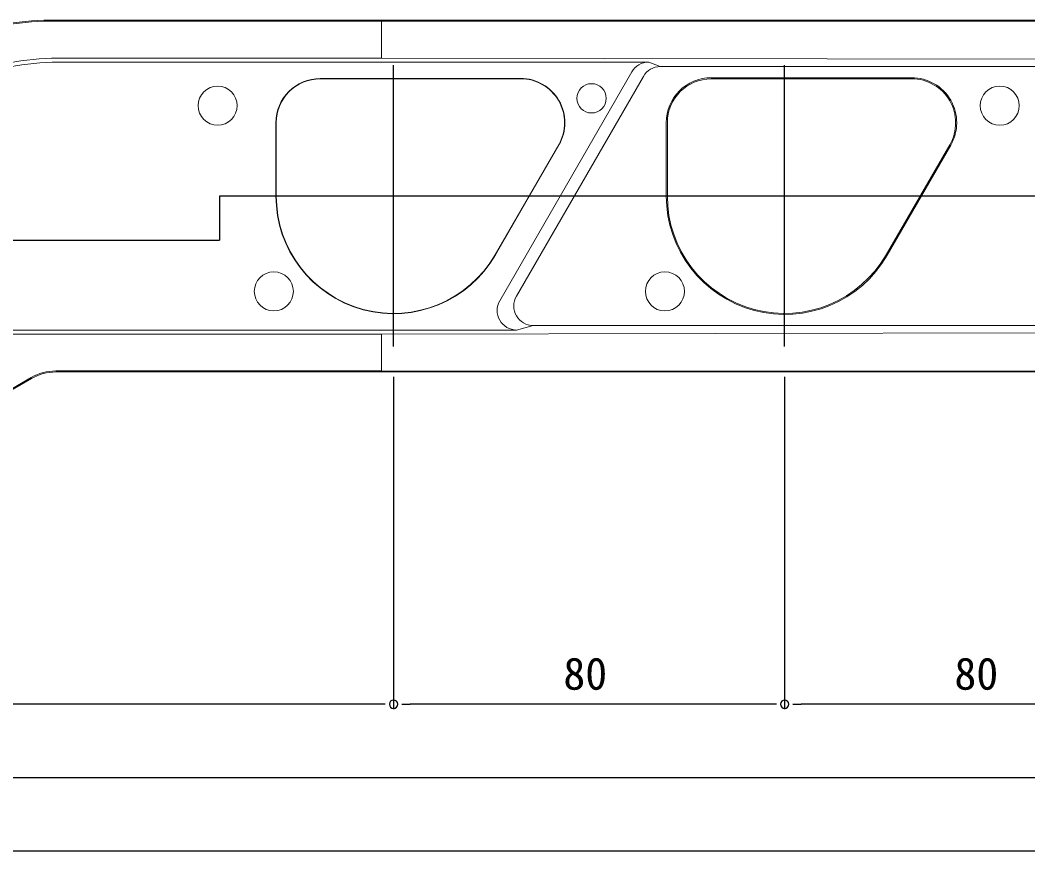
# Model space of a CAD drawing. Units: millimetres, scale not verified. Extents: x -693 to 693, y -1120 to 1122.
# Drawn here: x -478.4 to -272.3, y 26.4 to 196.4 of the extents above; entities that cross this region are included whole.
import ezdxf
from ezdxf.enums import TextEntityAlignment as Align

# ---------------------------------------------------------------- set-up
doc = ezdxf.new("R2010")
doc.units = ezdxf.units.MM
doc.header["$LTSCALE"] = 4
doc.layers.add('0-3_YKK_12', color=2, linetype='Continuous')
doc.layers.add('0-5_YKK_D', color=6, linetype='Continuous')
doc.layers.add('0-4_YKK_13', color=4, linetype='Continuous', lineweight=18)
doc.styles.add('ＭＳ ゴシック', font='')
doc.styles.get('ＭＳ ゴシック').set_extended_font_data('MS Gothic')

msp = doc.modelspace()

# ---------------------------------------------------------------- linework, layer by layer
at = {"layer": '0-3_YKK_12'}
for p, q in [((-402.005, 129.644), (-402.005, 187.244)), ((-322.005, 129.644), (-322.005, 187.244)), ((147.895, 160.444), (-437.654, 160.444)), ((-437.654, 160.444), (-437.654, 151.444)), ((-586.439, 151.444), (-437.654, 151.444))]:
    msp.add_line(p, q, dxfattribs=at)
at = {"layer": '0-4_YKK_13'}
for p, q in [((-472.332, 196.444), (121.999, 196.444)), ((-472.29, 196.234), (-404.505, 196.234)), ((121.775, 196.314), (-404.505, 196.234)), ((-404.505, 188.672), (-404.505, 196.234)), ((-470.751, 188.672), (-404.505, 188.672)), ((-349.807, 187.854), (-470.585, 187.854)), ((115.92, 187.846), (-404.505, 188.672)), ((-347.445, 186.944), (-349.807, 187.854)), ((-353.271, 185.854), (-380.302, 139.034)), ((115.92, 186.944), (-347.445, 186.944)), ((-417.005, 184.513), (-376.024, 184.513)), ((-376.024, 184.444), (-417.005, 184.444)), ((-350.909, 184.944), (-376.89, 139.944)), ((-337.005, 184.664), (-296.024, 184.664)), ((-296.024, 184.444), (-337.005, 184.444)), ((-426.075, 160.444), (-426.075, 175.444)), ((-426.005, 175.444), (-426.005, 160.444)), ((-346.005, 175.444), (-346.005, 160.444)), ((-381.22, 148.444), (-368.23, 170.944)), ((-368.17, 170.909), (-381.16, 148.409)), ((-301.22, 148.444), (-288.23, 170.944)), ((-288.039, 170.833), (-301.029, 148.333)), ((-301.22, 148.444), (-301.029, 148.333)), ((-404.505, 132.215), (-502.763, 132.215)), ((-501.063, 133.034), (-376.838, 133.034)), ((-404.505, 132.215), (87.053, 132.995)), ((-404.505, 124.653), (-404.505, 132.215)), ((-376.838, 133.034), (-373.426, 133.944)), ((-373.426, 133.944), (87.053, 133.944)), ((-404.505, 124.653), (-471.136, 124.653)), ((87.341, 124.444), (-471.08, 124.444)), ((-404.505, 124.653), (87.263, 124.578)), ((-476.136, 123.313), (-491.241, 114.593)), ((-476.08, 123.104), (-491.184, 114.383))]:
    msp.add_line(p, q, dxfattribs=at)
msp.add_lwpolyline([(-346.005, 160.444), (-346.225, 160.444), (-346.225, 175.444)], dxfattribs=at)
for centre, radius in [((-438.005, 178.944), 4), ((-361.505, 180.444), 3), ((-278.005, 178.944), 4), ((-426.505, 140.944), 4), ((-346.505, 140.944), 4)]:
    msp.add_circle(centre, radius, dxfattribs=at)
for centre, radius, start, end in [((-472.332, 146.444), 50, 90, 113), ((-472.29, 146.234), 50, 90, 113), ((-470.751, 138.672), 50, 90, 113), ((-470.585, 137.854), 50, 90, 113), ((-349.807, 183.854), 4, 90, 150), ((-347.445, 182.944), 4, 90, 150), ((-417.005, 175.444), 9.07, 90, 180), ((-417.005, 175.444), 9, 90, 180), ((-376.024, 175.444), 9.07, 330, 90), ((-376.024, 175.444), 9, 330, 90), ((-337.005, 175.444), 9.22, 90, 180), ((-337.005, 175.444), 9, 90, 180), ((-296.024, 175.444), 9.22, 330, 90), ((-296.024, 175.444), 9, 330, 90), ((-402.005, 160.444), 24.07, 180, 330), ((-402.005, 160.444), 24, 180, 330), ((-322.005, 160.444), 24.22, 180, 330), ((-322.005, 160.444), 24, 180, 330), ((-376.838, 137.034), 4, 150, 270), ((-373.426, 137.944), 4, 150, 270), ((-471.136, 114.653), 10, 90, 120), ((-471.08, 114.444), 10, 90, 120)]:
    msp.add_arc(centre, radius, start, end, dxfattribs=at)
at = {"layer": '0-5_YKK_D'}
for p, q in [((-402.005, 123.444), (-402.005, 55.444)), ((-402.005, 123.444), (-402.005, 55.444)), ((-322.005, 123.444), (-322.005, 55.444)), ((-322.005, 123.444), (-322.005, 55.444)), ((-405.405, 56.444), (-565.605, 56.444)), ((-403.705, 56.444), (-405.405, 56.444)), ((-400.305, 56.444), (-398.605, 56.444)), ((-325.405, 56.444), (-398.605, 56.444)), ((-323.705, 56.444), (-325.405, 56.444)), ((-320.305, 56.444), (-318.605, 56.444)), ((-245.405, 56.444), (-318.605, 56.444)), ((-565.605, 41.444), (134.595, 41.444)), ((-580.605, 26.444), (134.595, 26.444))]:
    msp.add_line(p, q, dxfattribs=at)
for centre, start, end in [((-402.005, 56.444), 0, 180), ((-402.005, 56.444), 0, 180), ((-402.005, 56.444), 180, 0), ((-402.005, 56.444), 180, 0), ((-322.005, 56.444), 0, 180), ((-322.005, 56.444), 0, 180), ((-322.005, 56.444), 180, 0), ((-322.005, 56.444), 180, 0)]:
    msp.add_arc(centre, 0.85, start, end, dxfattribs=at)

# ---------------------------------------------------------------- texts
at = {"layer": '0-5_YKK_D', "style": 'ＭＳ ゴシック'}
for p in [(-367.285, 57.444), (-287.285, 57.444)]:
    msp.add_text('80', height=6.598, dxfattribs=at).set_placement(p, align=Align.BOTTOM_LEFT)

doc.saveas('drawing.dxf')
